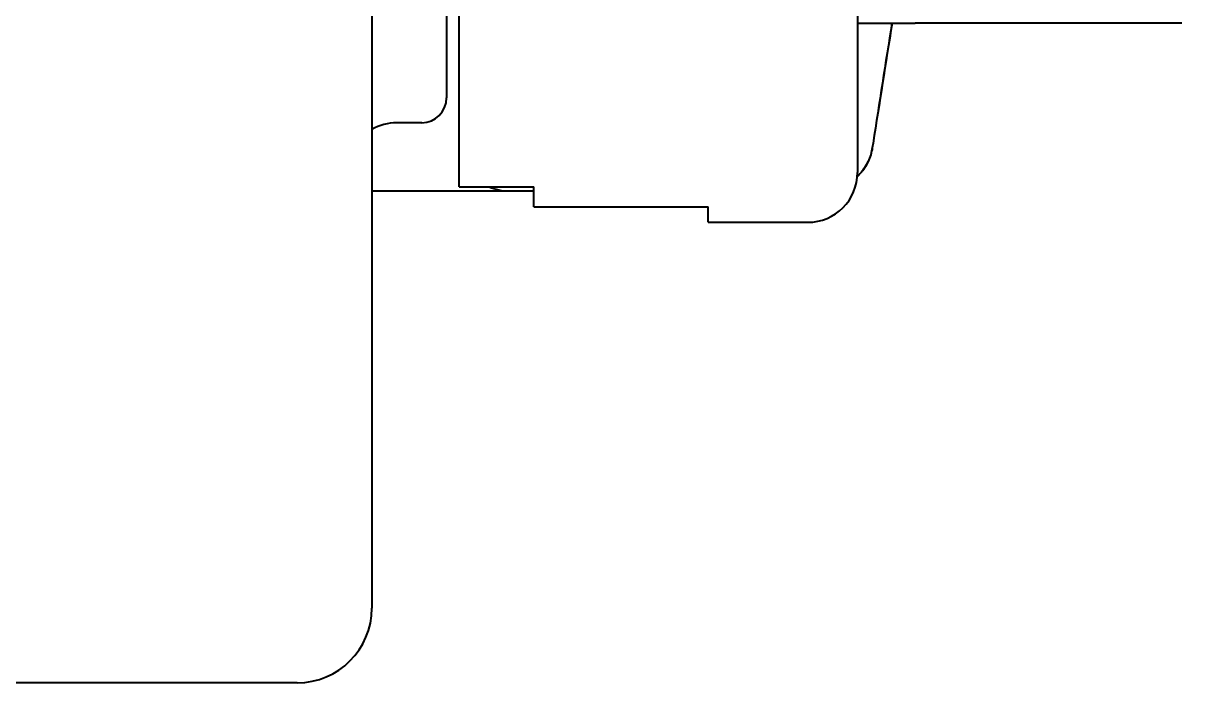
# Model space of a CAD drawing. Header units: millimetres. Extents: x 0 to 51860, y 0 to 5940.
# Drawn here: x 5354.02 to 5400.54, y 3722.87 to 3749.37 of the extents above; entities that cross this region are included whole.
import ezdxf

# ---------------------------------------------------------------- set-up
doc = ezdxf.new("R2010")
doc.units = ezdxf.units.MM
doc.header["$LTSCALE"] = 10
doc.layers.add('가시적인 것(ISO)', color=3, linetype='Continuous', lineweight=40)

msp = doc.modelspace()

# ---------------------------------------------------------------- linework, layer by layer
at = {"layer": '가시적인 것(ISO)'}
for p, q in [((5368.0177, 3792.8732), (5368.0177, 3725.8732)), ((5371.0177, 3772.3732), (5371.0177, 3746.3732)), ((5371.5177, 3742.7996), (5371.5177, 3762.9912)), ((5387.5177, 3762.5892), (5387.5177, 3743.3732)), ((5387.5177, 3749.3732), (5389.8308, 3749.3732)), ((5400.5377, 3749.3732), (5389.8308, 3749.3732)), ((5370.0177, 3745.3732), (5369.0177, 3745.3732)), ((5368.0177, 3742.6332), (5373.5177, 3742.6332)), ((5371.5177, 3742.7996), (5374.5177, 3742.7996)), ((5373.5177, 3742.6332), (5374.5177, 3742.6332)), ((5374.5177, 3741.9964), (5374.5177, 3742.7996)), ((5374.5177, 3741.9964), (5381.5177, 3741.9964)), ((5381.5177, 3741.3732), (5381.5177, 3741.9964)), ((5381.5177, 3741.3732), (5385.5177, 3741.3732)), ((5365.0177, 3722.8732), (5343.0177, 3722.8732))]:
    msp.add_line(p, q, dxfattribs=at)
for centre, radius, start, end in [((5370.0177, 3746.3732), 1, 270, 0), ((5369.0177, 3743.3732), 2, 90, 120), ((5385.5177, 3743.3732), 2, 270, 0), ((5373.5177, 3744.6332), 2, 246.46498, 270), ((5365.0177, 3725.8732), 3, 270, 0)]:
    msp.add_arc(centre, radius, start, end, dxfattribs=at)
for points in [[(5388.8963, 3749.3732), (5388.6447, 3747.7671), (5388.3924, 3746.1612), (5388.1396, 3744.5554)], [(5388.9027, 3749.3732), (5388.6494, 3747.767), (5388.3957, 3746.1609), (5388.1415, 3744.555)], [(5388.1397, 3744.5554), (5388.1262, 3744.4703), (5388.1119, 3744.3842), (5388.0968, 3744.2993)], [(5388.1415, 3744.555), (5388.128, 3744.4699), (5388.1136, 3744.3839), (5388.0986, 3744.2991)]]:
    msp.add_open_spline(points, degree=3, dxfattribs=at)
for points, knots in [([(5388.0968, 3744.2993), (5388.0628, 3744.1077), (5387.9986, 3743.92), (5387.8196, 3743.5733), (5387.7013, 3743.4113), (5387.548, 3743.2542), (5387.53, 3743.2364), (5387.5117, 3743.219)], [0, 0, 0, 0, 0.0584927, 0.0584927, 0.11872041, 0.11872041, 0.12654827, 0.12654827, 0.12654827, 0.12654827]), ([(5388.0986, 3744.2991), (5388.0649, 3744.1099), (5388.0018, 3743.9246), (5387.8256, 3743.5808), (5387.7088, 3743.4195), (5387.5542, 3743.2596), (5387.5332, 3743.2388), (5387.5117, 3743.2184)], [0, 0, 0, 0, 0.05776999, 0.05776999, 0.11768858, 0.11768858, 0.12690372, 0.12690372, 0.12690372, 0.12690372]), ([(5388.0986, 3744.2991), (5388.0649, 3744.1099), (5388.0018, 3743.9246), (5387.8256, 3743.5808), (5387.7088, 3743.4195), (5387.5543, 3743.2596), (5387.5332, 3743.2388), (5387.5117, 3743.2184)], [0, 0, 0, 0, 0.05776999, 0.05776999, 0.11768858, 0.11768858, 0.12690073, 0.12690073, 0.12690073, 0.12690073]), ([(5388.0968, 3744.2993), (5388.0628, 3744.1077), (5387.9986, 3743.9199), (5387.8195, 3743.5733), (5387.7013, 3743.4112), (5387.548, 3743.2541), (5387.53, 3743.2364), (5387.5118, 3743.219)], [0, 0, 0, 0, 0.05849808, 0.05849808, 0.11872604, 0.11872604, 0.12654562, 0.12654562, 0.12654562, 0.12654562])]:
    msp.add_open_spline(points, degree=3, knots=knots, dxfattribs=at)

doc.saveas('drawing.dxf')
